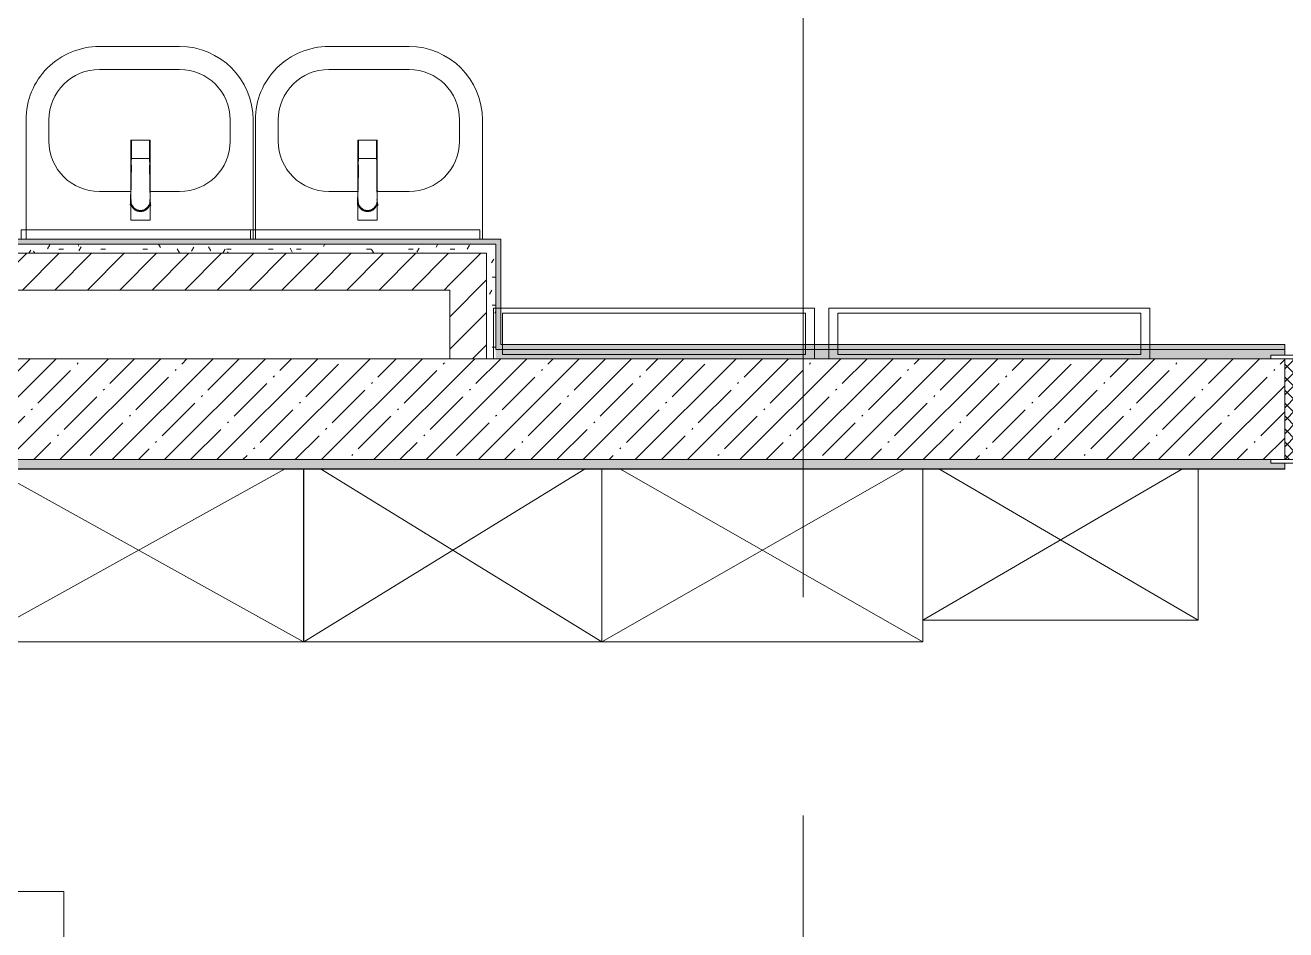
# Model space of a CAD drawing. Header units: millimetres. Extents: x 81609 to 272668, y -8553 to 29000.
# Drawn here: x 96914 to 99662, y 4155 to 6128 of the extents above; entities that cross this region are included whole.
import ezdxf

# ---------------------------------------------------------------- set-up
doc = ezdxf.new("R2010")
doc.units = ezdxf.units.MM
doc.linetypes.add('Осевая', pattern=[3175, 635, -476.25, 1587.5, -476.25])
for name, color, linetype, lineweight in [('0-1', 7, 'Continuous', 9), ('A-DOOR', 7, 'Continuous', 9), ('A-DOOR-1', 7, 'Continuous', 13), ('A-DOOR-FRAM', 7, 'Continuous', 13), ('A-DOOR-FRAM-1', 7, 'Continuous', 9), ('A-WALL', 7, 'Continuous', 9), ('E-ELEC-FIXT-IDEN', 7, 'Continuous', 9), ('I-WALL', 7, 'Continuous', 9), ('P-SANR-FIXT', 7, 'Continuous', 9), ('Оси-2', 7, 'Осевая', 9)]:
    doc.layers.add(name, color=color, linetype=linetype, lineweight=lineweight)
for name, color, linetype, lineweight, true_color in [('A-WALL-1', 7, 'Continuous', 9, 0x3c3c3c), ('A-WALL-FNSH-1', 7, 'Continuous', 9, 0x3c3c3c), ('I-FURN-1', 7, 'Continuous', 9, 0xf0f0f0)]:
    doc.layers.add(name, color=color, linetype=linetype, lineweight=lineweight, true_color=true_color)
pattern_1 = [(45, (0, 0), (-35.35534, 35.35534), [])]
pattern_2 = [(0, (0, 0), (121.92, 30.48), [10.058, -81.382, 10.058, -81.382, -487.68]), (0, (0, 0), (121.92, 30.48), [-182.88, 10.058, -172.822, 10.058, -81.382, -213.36]), (0, (0, 0), (121.92, 30.48), [-457.2, 10.058, -50.902, 10.058, -142.342]), (120, (45.72, 15.24), (-87.356454, 90.345817), [10.058, -81.382, 10.058, -81.382, -487.68]), (120, (45.72, 15.24), (-87.356454, 90.345817), [-182.88, 10.058, -172.822, 10.058, -81.382, -213.36]), (120, (45.72, 15.24), (-87.356454, 90.345817), [-457.2, 10.058, -50.902, 10.058, -142.342]), (240, (60.96, 76.2), (-34.563546, -120.825817), [10.058, -81.382, 10.058, -81.382, -487.68]), (240, (60.96, 76.2), (-34.563546, -120.825817), [-182.88, 10.058, -172.822, 10.058, -81.382, -213.36]), (240, (60.96, 76.2), (-34.563546, -120.825817), [-457.2, 10.058, -50.902, 10.058, -142.342])]

# ---------------------------------------------------------------- blocks, each defined once
blk = doc.blocks.new('110_Дверь_СКБ_1Ст_Внутренняя1 - Д-7а_л__950x2100h_Туалет-32220591-План размещения напольных электротехнических лючков и розеток 2 этажа в осях 23-33')
at = {"layer": 'A-DOOR'}
h = blk.add_hatch(dxfattribs=at)
h.set_pattern_fill('FP_11', color=256, style=0, pattern_type=2)
h.set_pattern_definition([(135, (1776.41, 174.685), (-14.14214, -14.14214), []), (225, (1776.41, 174.685), (14.14214, -14.14214), [])])
h.paths.add_polyline_path([(537.5, 110), (512.5, 110), (512.5, -110), (537.5, -110)])
at = {"layer": 'A-DOOR-FRAM-1'}
h = blk.add_hatch(dxfattribs=at)
h.set_pattern_fill('FP_12', color=256, style=0, pattern_type=2)
h.set_pattern_definition([(45, (-346.384, 174.685), (-14.1421, 14.1421), []), (135, (-346.384, 174.685), (-14.1421, -14.1421), [])])
h.paths.add_polyline_path([(-487.5, 110), (-512.5, 110), (-512.5, -110), (-487.5, -110)])
at = {"layer": 'A-DOOR'}
blk.add_arc((487.5, 110), 950, 90, 180, dxfattribs=at)
at = {"layer": 'A-DOOR-1'}
for p, q in [((487.5, 1060), (447.5, 1060)), ((447.5, 1060), (447.5, 110)), ((487.5, 110), (487.5, 1060)), ((447.5, 110), (487.5, 110))]:
    blk.add_line(p, q, dxfattribs=at)
at = {"layer": 'A-DOOR-FRAM'}
for p, q in [((-472.5, 118), (-542.5, 118)), ((-542.5, 118), (-542.5, 110)), ((-542.5, 110), (-472.5, 110)), ((-487.5, 110), (-512.5, 110)), ((-512.5, 110), (-512.5, -110)), ((-462.5, 110), (-487.5, 110)), ((-487.5, 110), (-487.5, 30)), ((-487.5, -110), (-487.5, 110)), ((-472.5, 110), (-487.5, 110)), ((-487.5, 110), (-487.5, 109)), ((-472.5, 110), (-472.5, 118)), ((-472.5, 109), (-472.5, 110)), ((-462.5, 70), (-462.5, 110)), ((487.5, 110), (487.5, 70)), ((512.5, 110), (487.5, 110)), ((567.5, 118), (497.5, 118)), ((497.5, 118), (497.5, 110)), ((512.5, 110), (497.5, 110)), ((497.5, 110), (497.5, 109)), ((497.5, 110), (567.5, 110)), ((512.5, 30), (512.5, 110)), ((537.5, 110), (512.5, 110)), ((512.5, 110), (512.5, -110)), ((512.5, 109), (512.5, 110)), ((537.5, -110), (537.5, 110)), ((567.5, 110), (567.5, 118)), ((-487.5, 109), (-472.5, 109)), ((497.5, 109), (512.5, 109)), ((-452.5, 70), (-462.5, 70)), ((-452.5, 30), (-452.5, 70)), ((487.5, 70), (477.5, 70)), ((477.5, 70), (477.5, 30)), ((-487.5, 30), (-452.5, 30)), ((-472.5, 30), (-487.5, 30)), ((-487.5, 30), (-487.5, -110)), ((-472.5, -110), (-472.5, 30)), ((477.5, 30), (512.5, 30)), ((512.5, 30), (497.5, 30)), ((497.5, 30), (497.5, -110)), ((512.5, -110), (512.5, 30)), ((-472.5, -110), (-542.5, -110)), ((-542.5, -110), (-542.5, -118)), ((-542.5, -118), (-472.5, -118)), ((-512.5, -110), (-487.5, -110)), ((-487.5, -110), (-472.5, -110)), ((-472.5, -118), (-472.5, -110)), ((497.5, -110), (512.5, -110)), ((567.5, -110), (497.5, -110)), ((497.5, -110), (497.5, -118)), ((497.5, -118), (567.5, -118)), ((512.5, -110), (537.5, -110)), ((567.5, -118), (567.5, -110))]:
    blk.add_line(p, q, dxfattribs=at)
blk = doc.blocks.new('Вешалка - 1_25-26107852-План размещения напольных электротехнических лючков и розеток 2 этажа в осях 23-33')
at = {"layer": 'I-FURN-1'}
for p, q in [((350, 55), (-350, 55)), ((-350, 55), (-350, -55)), ((-334.1, 55), (350, 55)), ((350, -55), (350, 55)), ((350, 55), (350, -24.2)), ((-330.4, -46), (-330.4, 44.4)), ((-330.4, -24.2), (-330.4, 44.4)), ((-330.4, 44.4), (330.2, 44.4)), ((330.2, 44.4), (-330.4, 44.4)), ((330.2, 44.4), (330.2, -46)), ((330.2, -24.2), (330.2, 44.4)), ((330.2, -46), (-330.4, -46)), ((-350, -55), (350, -55))]:
    blk.add_line(p, q, dxfattribs=at)
blk = doc.blocks.new('Вешалка - 1_25-V70-План размещения напольных электротехнических лючков и розеток 2 этажа в осях 23-33')
at = {"layer": 'I-FURN-1'}
for p, q in [((350, 55), (-350, 55)), ((-350, 55), (-350, -55)), ((-350, -24.2), (-350, 55)), ((-350, 55), (350, 55)), ((350, -55), (350, 55)), ((350, 55), (350, -24.2)), ((-330.4, -46), (-330.4, 44.4)), ((-330.4, -24.2), (-330.4, 44.4)), ((-330.4, 44.4), (330.2, 44.4)), ((330.2, 44.4), (-330.4, 44.4)), ((330.2, 44.4), (330.2, -46)), ((330.2, -24.2), (330.2, 44.4)), ((330.2, -46), (-330.4, -46)), ((-350, -55), (350, -55))]:
    blk.add_line(p, q, dxfattribs=at)
blk = doc.blocks.new('Шкаф параметрический - 13_3-25587571-План размещения напольных электротехнических лючков и розеток 2 этажа в осях 23-33')
at = {"layer": 'I-FURN-1'}
for p, q in [((0, 0), (565.7, 330)), ((0, 330), (0, 0)), ((0, 0), (0, 330)), ((34.3, 330), (600, 0)), ((600, 0), (600, 330)), ((600, 330), (600, 0)), ((0, 0), (600, 0)), ((600, 0), (0, 0))]:
    blk.add_line(p, q, dxfattribs=at)
blk = doc.blocks.new('Шкаф параметрический - 13_1-25587687-План размещения напольных электротехнических лючков и розеток 2 этажа в осях 23-33')
at = {"layer": 'I-FURN-1'}
for p, q in [((0, 0), (660.8, 377.6)), ((0, 377.6), (0, 0)), ((0, 0), (0, 377.6)), ((39.2, 377.6), (700, 0)), ((700, 0), (700, 377.6)), ((700, 377.6), (700, 47.6)), ((700, 47.6), (700, 0)), ((0, 0), (700, 0)), ((700, 0), (0, 0))]:
    blk.add_line(p, q, dxfattribs=at)
blk = doc.blocks.new('Шкаф параметрический - 13_2-25587811-План размещения напольных электротехнических лючков и розеток 2 этажа в осях 23-33')
at = {"layer": 'I-FURN-1'}
for p, q in [((0, 0), (613.6, 377.6)), ((0, 377.6), (0, 0)), ((0, 0), (0, 377.6)), ((36.4, 377.6), (650, 0)), ((650, 0), (650, 377.6)), ((650, 377.6), (650, 0)), ((0, 0), (650, 0)), ((650, 0), (0, 0))]:
    blk.add_line(p, q, dxfattribs=at)
blk = doc.blocks.new('Шкаф параметрический - 13_4-25587915-План размещения напольных электротехнических лючков и розеток 2 этажа в осях 23-33')
at = {"layer": 'I-FURN-1'}
for p, q in [((0, 0), (679.7, 377.6)), ((0, 377.6), (0, 0)), ((0, 0), (0, 377.6)), ((40.3, 377.6), (720, 0)), ((720, 0), (720, 377.6)), ((720, 377.6), (720, 0)), ((0, 0), (720, 0)), ((720, 0), (0, 0))]:
    blk.add_line(p, q, dxfattribs=at)
blk = doc.blocks.new('зеркало круглое500д - 1_22а зеркало круглое d500-30453653-План размещения напольных электротехнических лючков и розеток 2 этажа в осях 23-33')
at = {"layer": 'I-FURN-1'}
for p, q in [((-250, 0), (-250, -20)), ((-250, 0), (250, 0)), ((250, 0), (-250, 0)), ((250, -20), (250, 0)), ((-250, -20), (-243.7, -20)), ((250, -20), (-250, -20)), ((243.7, -20), (250, -20))]:
    blk.add_line(p, q, dxfattribs=at)
blk = doc.blocks.new('Раковина Roca Debba 50x42 - гибкая подводка_ 640х550х165 PN6_3_ ХВ_ГВ накидная гайка BP DN15_ К-гл_кон_ П DN 50-V173-План размещения напольных электротехнических лючков и розеток 2 этажа в осях 23-33')
at = {"layer": 'P-SANR-FIXT'}
for p, q in [((-249.2, 0), (-255, 0)), ((-255, 0), (-255, -260)), ((-243, 0), (-249.2, 0)), ((-224.5, 0), (-243, 0)), ((-194.8, 0), (-224.5, 0)), ((-155.2, 0), (-194.7, 0)), ((-107.8, 0), (-155.1, 0)), ((-55, 0), (-107.7, 0)), ((0.6, 0), (-54.9, 0)), ((56.4, 0), (0.9, 0)), ((109.2, 0), (56.6, 0)), ((156.6, 0), (109.4, 0)), ((196.2, 0), (156.8, 0)), ((226, 0), (196.3, 0)), ((240, 0), (226.1, 0)), ((240, -19.9), (240, 0)), ((240, -260), (240, -19.9)), ((-95, -103.6), (-24.7, -103.6)), ((15.5, -103.6), (80, -103.6)), ((-205, -260), (-205, -213.6)), ((190, -213.6), (190, -260)), ((80, -370), (-95, -370)), ((-95, -420), (80, -420))]:
    blk.add_line(p, q, dxfattribs=at)
for centre, radius, start, end in [((-95, -213.6), 110, 90, 180), ((80, -213.6), 110, 0, 90), ((-95, -260), 160, 180, 270), ((-95, -260), 110, 180, 270), ((80, -260), 160, 270, 0), ((80, -260), 110, 270, 0)]:
    blk.add_arc(centre, radius, start, end, dxfattribs=at)
blk = doc.blocks.new('Раковина Roca Debba 50x42 - гибкая подводка_ 640х550х165 PN6_3_ ХВ_ГВ накидная гайка BP DN15_ К-гл_кон_ П DN 50-V174-План размещения напольных электротехнических лючков и розеток 2 этажа в осях 23-33')
at = {"layer": 'P-SANR-FIXT'}
for p, q in [((-242.9, 0), (-255, 0)), ((-255, 0), (-255, -19.9)), ((-224.5, 0), (-242.9, 0)), ((-194.7, 0), (-224.4, 0)), ((-156.2, 0), (-194.6, 0)), ((-107.8, 0), (-155, 0)), ((-55, 0), (-107.6, 0)), ((0.7, 0), (-54.8, 0)), ((56.5, 0), (1, 0)), ((109.3, 0), (56.6, 0)), ((156.7, 0), (109.4, 0)), ((196.3, 0), (156.8, 0)), ((226.1, 0), (196.4, 0)), ((240, 0), (226.1, 0)), ((240, -19.9), (240, 0)), ((-255, -19.9), (-255, -260)), ((240, -260), (240, -19.9)), ((-95, -103.6), (-29.7, -103.6)), ((10.5, -103.6), (80, -103.6)), ((-205, -260), (-205, -213.6)), ((190, -213.6), (190, -260)), ((80, -370), (-95, -370)), ((-95, -420), (80, -420))]:
    blk.add_line(p, q, dxfattribs=at)
for centre, radius, start, end in [((-95, -213.6), 110, 90, 180), ((80, -213.6), 110, 0, 90), ((-95, -260), 160, 180, 270), ((-95, -260), 110, 180, 270), ((80, -260), 160, 270, 0), ((80, -260), 110, 270, 0)]:
    blk.add_arc(centre, radius, start, end, dxfattribs=at)
blk = doc.blocks.new('смеситель для раковины - Default-V162-План размещения напольных электротехнических лючков и розеток 2 этажа в осях 23-33')
at = {"layer": '0-1'}
for p, q in [((19.7, 151.6), (-19.8, 151.6)), ((-20.3, 110), (-20.4, 97.4)), ((19.8, 111.8), (-19.8, 111.8)), ((20.4, 97.4), (20.3, 110)), ((-22.2, 10.4), (-21.8, 15.6)), ((-20.7, 17.2), (-20.7, 16.7)), ((20.8, 16.7), (20.8, 17.2))]:
    blk.add_line(p, q, dxfattribs=at)
at = {"layer": '0-1', "flags": 128}
for points in [[(-19.8, 151.6), (-20, 151.6), (-20.2, 151.6), (-20.3, 151.5), (-20.4, 151.5), (-20.5, 151.4), (-20.6, 151.3), (-20.6, 151.2), (-20.7, 151.1), (-20.7, 151.1), (-20.7, 151), (-20.7, 151), (-20.8, 150.9), (-20.8, 150.6), (-20.8, 149.7), (-20.8, 148.7), (-20.8, 147.7), (-20.9, 146.7), (-20.9, 145.3), (-21.1, 93.2)], [(19.7, 151.6), (20, 151.6), (20.2, 151.6), (20.4, 151.5), (20.5, 151.4), (20.6, 151.3), (20.6, 151.3), (20.7, 151.2), (20.7, 151.1), (20.7, 151.1), (20.7, 151), (20.8, 151), (20.8, 150.9), (20.8, 150.6)], [(-19.8, 111.8), (-19.9, 111.8), (-20, 111.8), (-20.1, 111.8), (-20.1, 111.7), (-20.2, 111.7), (-20.3, 111.6), (-20.3, 111.5), (-20.3, 111.5), (-20.3, 111.4), (-20.3, 111.4), (-20.3, 111.4), (-20.3, 111.3), (-20.3, 111.2), (-20.3, 111), (-20.3, 110.8), (-20.3, 110.6), (-20.3, 110.3), (-20.3, 110)], [(12.1, -0.1), (14.4, 1.7), (18.1, 6.1), (20.4, 11.5), (21.2, 17.2), (21.2, 36.2), (21.1, 56), (21, 111.4)], [(19.8, 111.8), (19.9, 111.8), (20, 111.8), (20.1, 111.8), (20.2, 111.7), (20.2, 111.6), (20.3, 111.6), (20.3, 111.5), (20.3, 111.5), (20.3, 111.4), (20.3, 111.4), (20.3, 111.3), (20.3, 111.1), (20.3, 110.9), (20.3, 110.7), (20.3, 110.4), (20.3, 110)], [(-21.8, 15.6), (-21.7, 19.7), (-21.6, 24.4), (-21.5, 30.8), (-21.4, 37.1), (-21.3, 49.4), (-21.2, 68.8), (-21.1, 88)], [(-18.9, 7.6), (-20, 10.3), (-20.8, 13.1), (-21.1, 18.6), (-21.1, 48.6), (-21.1, 93.2)], [(21.8, 15.6), (22.1, 11.2), (22.3, 8.7)]]:
    blk.add_lwpolyline(points, dxfattribs=at)
at = {"layer": 'P-SANR-FIXT'}
for p, q in [((21, 151.6), (-21, 151.6)), ((-21, 151.6), (-21, -23)), ((-19.7, 144), (-19.8, 111.7)), ((19.8, 111.7), (19.7, 144)), ((21, -23), (21, 151.6)), ((-21, 19.9), (-20.8, 19.8)), ((-20.4, 22), (-20.8, 19.8)), ((20.8, 19.8), (20.4, 22)), ((21, 19.9), (20.8, 19.8)), ((20.9, 18.5), (20.8, 19.8)), ((20.9, 18.4), (21.1, 18.4)), ((-21, -23), (21, -23)), ((-0.6, -2.8), (0.6, -2.8))]:
    blk.add_line(p, q, dxfattribs=at)
at = {"layer": 'P-SANR-FIXT', "flags": 128}
for points in [[(-21.1, 16.9), (-21.1, 42.2), (-21, 67.6), (-20.8, 118.3), (-20.7, 143.7), (-20.7, 149.4), (-20.8, 150.2), (-20.9, 145.3), (-20.9, 138.9), (-21.1, 88.1)], [(-20.1, 88.1), (-20.1, 99.6), (-20, 111), (-20, 122.4), (-19.9, 133.8), (-19.9, 145.2)], [(19.9, 145.2), (19.9, 138.9), (19.9, 132.6), (20, 126.2), (20, 119.9), (20, 113.5), (20, 107.2), (20.1, 100.8), (20.1, 94.5), (20.1, 88.1)], [(21.1, 88.1), (20.9, 138.9), (20.9, 145.3), (20.8, 150.2), (20.7, 149.4), (20.7, 143.7), (20.8, 118.3), (21, 67.6), (21.1, 42.2), (21.1, 16.9)], [(-21.1, 18.6), (-21.1, 18.6), (-21.1, 18.6), (-21, 18.6), (-21, 18.6), (-21, 18.5), (-20.9, 18.5), (-20.9, 18.5)], [(-21.1, 18.4), (-21.1, 18), (-21.1, 17.6), (-21.1, 17.2), (-21.1, 16.8), (-21.1, 16.4)], [(-20.8, 19.8), (-20.9, 19.2), (-20.9, 18.5)], [(-15.9, 4.1), (-13.1, 1.6), (-9.8, -0.4), (-6.1, -1.8), (-2.1, -2.5), (2.1, -2.5), (6.1, -1.8), (9.8, -0.4), (11.1, 0.4)], [(11.5, 0.5), (13.1, 1.6), (15.9, 4.1)], [(21.1, 16.4), (21.1, 16.8), (21.1, 17.2), (21.1, 17.6), (21.1, 18), (21.1, 18.4)], [(0.6, -3.9), (0.3, -3.9), (0.1, -3.9), (-0.1, -3.9), (-0.3, -3.9), (-0.6, -3.9)]]:
    blk.add_lwpolyline(points, dxfattribs=at)
at = {"layer": 'P-SANR-FIXT'}
for centre, major_axis, ratio, start_param, end_param in [((-19.8, 109.7), (-0.5, 0.002), 0.095846, 0.017294, 1.571164), ((19.8, 109.7), (0.5, 0.002), 0.095848, 4.711795, 6.265892), ((0, 17.2), (20.8, 0), 0.98634, 3.038054, 3.141593), ((0, 17.2), (20.8, 0), 0.98634, 3.141593, 3.441377), ((0, 16.7), (20.8, 0), 0.98634, 3.141593, 3.372062), ((0, 16.7), (20.7, 0), 0.98634, 3.571127, 3.769911), ((0, 17.2), (20.8, 0), 0.98634, 3.613983, 5.358408), ((0, 16.7), (20.7, 0), 0.98634, 3.994763, 4.083653), ((0, 16.7), (20.8, 0), 0.98634, 5.376246, 5.846752), ((0, 17.2), (20.8, 0), 0.98634, 5.499139, 5.804813), ((0, 17.2), (-20.8, 0), 0.98634, 2.841808, 3.141593), ((0, 16.7), (20.8, 0), 0.98634, 6.052716, 6.283185), ((0, 17.2), (20.8, 0), 0.98634, 0, 0.103539), ((0, 16.7), (20.7, 0), 0.98634, 4.276566, 4.807479), ((0, 16.7), (20.8, 0), 0.98634, 4.9338, 5.10736)]:
    blk.add_ellipse(centre, major_axis=major_axis, ratio=ratio, start_param=start_param, end_param=end_param, dxfattribs=at)
for points, knots in [([(-19.9, 145.2), (-19.9, 146), (-19.9, 147.4), (-19.8, 149.3), (-19.8, 150.7), (-19.8, 151.5), (-19.8, 151.6), (-19.8, 151.6)], [0, 0, 0, 0, 0.1, 0.2, 0.3, 0.4, 0.4725859, 0.4725859, 0.4725859, 0.4725859]), ([(-19.8, 151.6), (-19.7, 151.6), (-19.7, 151.6), (-19.7, 151.2), (-19.7, 150), (-19.7, 148.3), (-19.7, 146.2), (-19.7, 144.8), (-19.7, 144)], [0.4728347, 0.4728347, 0.4728347, 0.4728347, 0.5, 0.6, 0.7, 0.8, 0.9, 1, 1, 1, 1]), ([(19.7, 144), (19.7, 144.8), (19.7, 146.2), (19.7, 148.3), (19.7, 150), (19.7, 151.2), (19.7, 151.6), (19.7, 151.6), (19.7, 151.6)], [0, 0, 0, 0, 0.1, 0.2, 0.3, 0.4, 0.5, 0.5274121, 0.5274121, 0.5274121, 0.5274121]), ([(19.7, 151.6), (19.8, 151.6), (19.8, 151.5), (19.8, 150.7), (19.8, 149.3), (19.9, 147.4), (19.9, 146), (19.9, 145.2)], [0.5275209, 0.5275209, 0.5275209, 0.5275209, 0.6, 0.7, 0.8, 0.9, 1, 1, 1, 1]), ([(-19.8, 111.8), (-19.8, 111.8), (-19.8, 111.7), (-19.8, 110.9), (-19.8, 110.1), (-19.8, 109.7)], [0.4695548, 0.4695548, 0.4695548, 0.4695548, 0.6, 0.8, 1, 1, 1, 1]), ([(19.8, 109.7), (19.8, 110.1), (19.8, 110.9), (19.8, 111.7), (19.8, 111.8), (19.8, 111.8)], [0, 0, 0, 0, 0.2, 0.4, 0.5304748, 0.5304748, 0.5304748, 0.5304748]), ([(-21.1, 88.1), (-21.1, 85.7), (-21.1, 82.2), (-21.1, 77.5), (-21.2, 73.9), (-21.2, 70.4), (-21.2, 66.8), (-21.2, 63.9), (-21.2, 61.5), (-21.2, 59.8), (-21.2, 58), (-21.2, 55.7), (-21.3, 52.8), (-21.3, 49.3), (-21.3, 46), (-21.3, 42.6), (-21.4, 40.5), (-21.4, 39.4)], [0, 0, 0, 0, 0.0833333, 0.125, 0.1666667, 0.2083333, 0.25, 0.2916667, 0.3125, 0.3333333, 0.3541667, 0.375, 0.4166667, 0.4583333, 0.5, 0.5416667, 0.5833333, 0.5833333, 0.5833333, 0.5833333]), ([(-20.4, 97.4), (-20.4, 91.1), (-20.5, 81.8), (-20.6, 69.7), (-20.6, 60), (-20.7, 52.6), (-20.8, 47.4), (-20.8, 45.2), (-20.8, 43.5), (-20.9, 41.8), (-20.9, 39.8), (-20.9, 37.7), (-20.9, 36.2), (-20.9, 35.4), (-21, 34.1), (-21, 32.6), (-21, 31), (-21, 29.7), (-21, 28.6), (-21, 27.7), (-21, 26.8), (-21.1, 25.6), (-21.1, 22.9), (-21.1, 20.4), (-21.1, 18.4)], [0, 0, 0, 0, 0.222222, 0.333333, 0.444444, 0.583333, 0.618056, 0.652778, 0.670139, 0.6875, 0.722222, 0.756944, 0.774306, 0.782986, 0.791667, 0.826389, 0.84375, 0.861111, 0.878472, 0.887153, 0.895833, 0.913194, 0.930556, 1, 1, 1, 1]), ([(-20.5, 43.6), (-20.5, 44.1), (-20.5, 44.9), (-20.5, 45.9), (-20.4, 46.5), (-20.4, 47), (-20.4, 47.6), (-20.3, 48.2), (-20.3, 49.3), (-20.3, 50.8), (-20.3, 52.7), (-20.3, 54.8), (-20.2, 57.1), (-20.2, 60.5), (-20.1, 67), (-20, 78.4), (-19.9, 90.5), (-19.9, 97.4)], [0.3665203, 0.3665203, 0.3665203, 0.3665203, 0.3928571, 0.4107143, 0.4196429, 0.4285714, 0.4375, 0.4464286, 0.4642857, 0.5, 0.5357143, 0.5714286, 0.6071429, 0.6428571, 0.7142857, 0.8571429, 1, 1, 1, 1]), ([(19.9, 97.4), (19.9, 90.5), (20, 78.4), (20.1, 66.9), (20.2, 60.3), (20.3, 57), (20.3, 54.6), (20.3, 52.6), (20.3, 50.7), (20.3, 49.2), (20.4, 48.1), (20.4, 47.4), (20.4, 46.9), (20.4, 46.4), (20.4, 45.8), (20.4, 44.6), (20.4, 43), (20.4, 41.3), (20.5, 40), (20.5, 39.2), (20.6, 38.5), (20.7, 37.9), (20.7, 37.5)], [0, 0, 0, 0, 0.1428571, 0.2857143, 0.3571429, 0.3928571, 0.4285714, 0.4642857, 0.5, 0.5357143, 0.5535714, 0.5625, 0.5714286, 0.5803571, 0.5892857, 0.6071429, 0.6428571, 0.6785714, 0.6964286, 0.7053571, 0.7142857, 0.7301718, 0.7301718, 0.7301718, 0.7301718]), ([(20.1, 88.1), (20.1, 88.2), (20.2, 88.3), (20.4, 88.2), (20.5, 88), (20.6, 87.8), (20.7, 87.5), (20.7, 87.3), (20.8, 87.1), (20.9, 87), (20.9, 86.8), (20.9, 86.7)], [0, 0, 0, 0, 0.1, 0.19375, 0.25, 0.3, 0.35, 0.4, 0.45, 0.525, 0.575, 0.575, 0.575, 0.575]), ([(21.1, 18.4), (21.1, 19.2), (21.1, 20.8), (21.1, 23.1), (21.1, 25), (21.1, 26.5), (21, 27.6), (21, 28.6), (21, 30), (21, 31.7), (21, 33.4), (21, 34.6), (20.9, 35.2), (20.9, 35.7), (20.9, 36.3), (20.9, 36.9), (20.9, 38.1), (20.9, 39.8), (20.9, 41.4), (20.8, 42.8), (20.8, 44.1), (20.8, 45.8), (20.8, 48.6), (20.7, 53.5), (20.6, 60.7), (20.6, 68.9), (20.5, 76.5), (20.5, 85.7), (20.4, 92.7), (20.4, 97.4)], [0, 0, 0, 0, 0.027778, 0.055556, 0.083333, 0.097222, 0.111111, 0.125, 0.138889, 0.166667, 0.194444, 0.208333, 0.215278, 0.222222, 0.229167, 0.236111, 0.25, 0.277778, 0.305556, 0.319444, 0.333333, 0.361111, 0.388889, 0.444444, 0.555556, 0.666667, 0.75, 0.833333, 1, 1, 1, 1]), ([(21.4, 39.8), (21.4, 40.2), (21.4, 41), (21.3, 42.6), (21.3, 44.7), (21.3, 47.5), (21.3, 50.9), (21.2, 55.1), (21.2, 60), (21.2, 65.1), (21.2, 69.9), (21.2, 74.5), (21.1, 80.6), (21.1, 85.1), (21.1, 88.1)], [0.5714286, 0.5714286, 0.5714286, 0.5714286, 0.5892857, 0.6071429, 0.6428571, 0.6785714, 0.7142857, 0.75, 0.7857143, 0.8214286, 0.8571429, 0.8928571, 0.9285714, 1, 1, 1, 1]), ([(-21, 19.9), (-21, 20.5), (-20.9, 21.9), (-20.9, 23.9), (-20.9, 25.6), (-20.9, 26.9), (-20.9, 27.6), (-20.9, 28.1), (-20.9, 28.7), (-20.9, 29.4), (-21, 30.9), (-21, 33.1), (-21, 35.5), (-20.9, 37.4), (-20.9, 38.5), (-20.8, 39.3), (-20.7, 40.1), (-20.7, 40.7), (-20.6, 41.2), (-20.6, 41.3)], [0, 0, 0, 0, 0.0357143, 0.0714286, 0.1071429, 0.125, 0.1339286, 0.1428571, 0.1517857, 0.1607143, 0.1785714, 0.2142857, 0.25, 0.2678571, 0.2857143, 0.2946429, 0.3035714, 0.3214286, 0.3257253, 0.3257253, 0.3257253, 0.3257253]), ([(20.9, 33.9), (20.9, 33.6), (20.9, 32.5), (20.9, 30.9), (20.9, 29.2), (20.9, 28.3), (20.9, 27.5), (20.9, 26.8), (20.9, 25.6), (20.9, 23.9), (21, 21.9), (21, 20.5), (21, 19.9)], [0.7766981, 0.7766981, 0.7766981, 0.7766981, 0.7857143, 0.8214286, 0.8392857, 0.8571429, 0.8660714, 0.875, 0.8928571, 0.9285714, 0.9642857, 1, 1, 1, 1]), ([(-21, 19.9), (-21, 19.7), (-21, 19.5), (-21.1, 19.2), (-21.1, 18.9), (-21.1, 18.7), (-21.1, 18.6)], [0, 0, 0, 0, 0.333333, 0.5, 0.666667, 1, 1, 1, 1]), ([(-0.6, -3.9), (-1.6, -3.9), (-3.8, -3.7), (-7, -2.8), (-10, -1.5), (-12.8, 0.2), (-15.2, 2.3), (-17.3, 4.8), (-18.7, 7.1), (-19.6, 9), (-20.1, 10.6), (-20.6, 12.1), (-21, 14.3), (-21.1, 15.9), (-21.1, 16.9)], [0, 0, 0, 0, 0.1, 0.2, 0.3, 0.4, 0.5, 0.6, 0.7, 0.75, 0.8, 0.85, 0.9, 1, 1, 1, 1]), ([(-21.1, 16.4), (-21.1, 14.3), (-20.4, 11.1), (-18.7, 7.6), (-17.5, 5.8), (-16.4, 4.5), (-15.2, 3.2), (-13.9, 2.1), (-12.5, 1), (-10.9, 0.1), (-9.2, -0.7), (-6.9, -1.7), (-3.8, -2.5), (0, -2.8), (3.8, -2.5), (6.9, -1.7), (9, -0.9), (10.1, -0.3), (10.9, 0.1), (11.7, 0.5), (12.7, 1.2), (13.9, 2), (15, 3), (15.8, 3.8), (16.4, 4.5), (17, 5.2), (17.7, 6.2), (18.6, 7.6), (19.3, 9), (19.7, 9.9), (19.9, 10.5), (20, 10.9), (20.2, 11.2), (20.3, 11.7), (20.6, 12.6), (20.8, 13.8), (21, 15.1), (21.1, 16), (21.1, 16.4)], [0, 0, 0, 0, 0.111111, 0.166667, 0.194444, 0.222222, 0.25, 0.277778, 0.305556, 0.333333, 0.361111, 0.388889, 0.444444, 0.5, 0.555556, 0.611111, 0.638889, 0.652778, 0.666667, 0.680556, 0.694444, 0.722222, 0.75, 0.763889, 0.777778, 0.791667, 0.805556, 0.833333, 0.861111, 0.875, 0.881944, 0.888889, 0.895833, 0.902778, 0.916667, 0.944444, 0.972222, 1, 1, 1, 1]), ([(-20.8, 14.6), (-20.7, 14.1), (-20.6, 12.9), (-20.2, 11.6), (-20, 10.9)], [0, 0, 0, 0, 0.4, 1, 1, 1, 1]), ([(-20, 10.9), (-19.6, 9.8), (-18.5, 7.4), (-17, 5.2), (-15.9, 4.1)], [0, 0, 0, 0, 0.444444, 1, 1, 1, 1]), ([(21.1, 16.9), (21.1, 15.9), (21, 13.7), (20.2, 10.6), (19, 7.6), (16.7, 3.9), (12.9, 0), (7.1, -3.1), (2.7, -3.9), (0.6, -3.9)], [0, 0, 0, 0, 0.1, 0.2, 0.3, 0.4, 0.6, 0.8, 1, 1, 1, 1]), ([(15.9, 4.1), (16.7, 5), (18.4, 7.2), (19.5, 9.5), (20, 10.9)], [0, 0, 0, 0, 0.444444, 1, 1, 1, 1]), ([(20, 10.9), (20.2, 11.4), (20.5, 12.7), (20.7, 13.9), (20.8, 14.6)], [0, 0, 0, 0, 0.444444, 1, 1, 1, 1]), ([(-0.6, -3.9), (-0.6, -3.9), (-0.6, -3.7), (-0.6, -3.5), (-0.6, -3.1), (-0.6, -2.9), (-0.6, -2.8)], [0, 0, 0, 0, 0.363636, 0.545455, 0.727273, 1, 1, 1, 1]), ([(0.6, -3.9), (0.6, -3.9), (0.6, -3.7), (0.6, -3.5), (0.6, -3.1), (0.6, -2.9), (0.6, -2.8)], [0, 0, 0, 0, 0.363636, 0.545455, 0.727273, 1, 1, 1, 1])]:
    blk.add_open_spline(points, degree=3, knots=knots, dxfattribs=at)
for points in [[(-19.8, 111.8), (-19.8, 111.8), (-19.8, 111.8), (-19.8, 111.8)], [(19.8, 111.8), (19.8, 111.8), (19.8, 111.8), (19.8, 111.8)], [(-20.1, 88.1), (-20.4, 88.2), (-20.6, 88.2), (-20.8, 88.2)], [(-20, 85.7), (-20.1, 86.5), (-20.1, 87.3), (-20.1, 88.1)], [(20.1, 88.1), (20.1, 87.3), (20.1, 86.5), (20, 85.7)], [(-20.9, 18.4), (-21, 18.4), (-21.1, 18.4), (-21.1, 18.5)], [(-20.4, 22.5), (-20.7, 21.7), (-20.9, 20.8), (-21, 19.9)], [(-20.9, 18.3), (-20.9, 17.7), (-20.9, 16.5), (-20.8, 15.2), (-20.8, 14.6)], [(20.7, 19.9), (20.7, 17.5), (19.9, 12.6), (16.3, 6), (10.7, 1.1), (3.8, -1.6), (-3.7, -1.6), (-10.7, 1.1), (-16.3, 6), (-19.9, 12.6), (-20.7, 17.5), (-20.7, 19.9)], [(21, 19.9), (20.9, 20.8), (20.7, 21.7), (20.4, 22.5)], [(20.8, 14.6), (20.8, 15.2), (20.9, 16.5), (20.9, 17.8), (20.9, 18.4)], [(21.1, 18.5), (21.1, 18.5), (21, 18.5), (20.9, 18.5)], [(21.1, 18.5), (21.1, 18.6), (21.1, 18.7), (21.1, 18.9), (21.1, 19.2), (21.1, 19.4), (21, 19.6), (21, 19.8), (21, 19.9)], [(-3, -2.5), (-2.2, -2.7), (-1.4, -2.7), (-0.6, -2.8)]]:
    blk.add_open_spline(points, degree=3, dxfattribs=at)

msp = doc.modelspace()

# ---------------------------------------------------------------- hatches: boundary and pattern name
at = {"layer": 'I-WALL'}
h = msp.add_hatch(dxfattribs=at)
h.set_pattern_fill('FP_41', color=256, style=0, pattern_type=2)
h.set_pattern_definition(pattern_2)
h.paths.add_polyline_path([(97940, 5630), (97940, 5650), (95340, 5650), (95340, 5630), (97920, 5630)])
for points in [[(97951, 5650), (97951, 5661), (95360, 5661), (95360, 5650), (97940, 5650)], [(97951, 5420), (97951, 5650), (97940, 5650), (97940, 5420)]]:
    msp.add_hatch(color=256, dxfattribs=at).paths.add_polyline_path(points)
h = msp.add_hatch(dxfattribs=at)
h.set_pattern_fill('FP_5', color=256, style=0, pattern_type=2)
h.set_pattern_definition(pattern_1)
h.paths.add_polyline_path([(97840, 5550), (97840, 5630), (95340, 5630), (95340, 5550), (97473.9, 5550)])
h = msp.add_hatch(dxfattribs=at)
h.set_pattern_fill('FP_5', color=256, style=0, pattern_type=2)
h.set_pattern_definition(pattern_1)
h.paths.add_polyline_path([(97920, 5400), (97920, 5630), (97840, 5630), (97840, 5400)])
h = msp.add_hatch(dxfattribs=at)
h.set_pattern_fill('FP_41', color=256, style=0, pattern_type=2)
h.set_pattern_definition(pattern_2)
h.paths.add_polyline_path([(97920, 5400), (97940, 5400.2), (97940, 5630), (97920, 5630), (97920, 5612.2)])
h = msp.add_hatch(dxfattribs=at)
h.set_pattern_fill('FP_41', color=256, style=0, pattern_type=2)
h.set_pattern_definition(pattern_2)
h.paths.add_polyline_path([(100740, 5400), (101060, 5400), (101060, 5420), (100710, 5420), (100710, 5408), (100740, 5408), (100740, 5401.7)])
h.paths.add_polyline_path([(99630, 5400), (99630, 5408), (99660, 5408), (99660, 5420), (97940, 5420), (97940, 5400), (99365.8, 5400)])
h = msp.add_hatch(color=256, dxfattribs=at)
h.paths.add_polyline_path([(99660, 5420), (99660, 5431), (97951, 5431), (97951, 5420), (99365.8, 5420)])
h.paths.add_polyline_path([(100970.1, 5420), (101060, 5420), (101060, 5431), (100710, 5431), (100710, 5420)])
h = msp.add_hatch(dxfattribs=at)
h.set_pattern_fill('FP_2', color=256, style=0, pattern_type=2)
h.set_pattern_definition([(45, (0, 0), (-57.024626, 57.024626), []), (45, (57.025, 0), (-57.024626, 57.024626), [100.806, -20.161, 3.353, -16.808])])
h.paths.add_polyline_path([(101570, 5180), (101610, 5180), (101610, 5400), (100710, 5400), (100710, 5180), (101357.1, 5180)])
h.paths.add_polyline_path([(99660, 5180), (99660, 5400), (94210, 5400), (94210, 5180), (99630, 5180)])
h = msp.add_hatch(dxfattribs=at)
h.set_pattern_fill('FP_41', color=256, style=0, pattern_type=2)
h.set_pattern_definition(pattern_2)
h.paths.add_polyline_path([(100710, 5160), (101570, 5160), (101570, 5180), (100740, 5180), (100740, 5172), (100710, 5172)])
h.paths.add_polyline_path([(99660, 5160), (99660, 5172), (99630, 5172), (99630, 5180), (94190, 5180), (94190, 5160), (98768.3, 5160)])

# ---------------------------------------------------------------- linework, layer by layer
at = {"layer": 'A-WALL'}
for p, q in [((97940, 5630), (97940, 5420)), ((97940, 5420), (99660, 5420)), ((97940, 5400), (99630, 5400)), ((94210, 5180), (99630, 5180))]:
    msp.add_line(p, q, dxfattribs=at)
at = {"layer": 'A-WALL-1'}
for p, q in [((97920, 5630), (95340, 5630)), ((97920, 5400), (97920, 5630)), ((95340, 5550), (97840, 5550)), ((97840, 5550), (97840, 5400)), ((99660, 5408), (99660, 5420)), ((97940, 5400), (94210, 5400)), ((99660, 5160), (99660, 5172)), ((94190, 5160), (99660, 5160))]:
    msp.add_line(p, q, dxfattribs=at)
at = {"layer": 'A-WALL-FNSH-1'}
for p, q in [((97951, 5661), (95360, 5661)), ((95360, 5650), (97940, 5650)), ((97940, 5650), (97940, 5630)), ((97951, 5431), (97951, 5661)), ((99660, 5431), (97951, 5431)), ((99660, 5420), (99660, 5431)), ((94189, 5159), (99660, 5159)), ((99660, 5159), (99660, 5160))]:
    msp.add_line(p, q, dxfattribs=at)
at = {"layer": 'E-ELEC-FIXT-IDEN', "flags": 128}
msp.add_lwpolyline([(95619.6, 4238.2), (96998.6, 4238.2), (96998.6, 3310.2), (95619.6, 3310.2)], close=True, dxfattribs=at)
at = {"layer": 'Оси-2'}
msp.add_line((98610, 593.7), (98610, 19415.1), dxfattribs=at)

# ---------------------------------------------------------------- block references
at = {"layer": 'A-DOOR', "rotation": 180}
msp.add_blockref('110_Дверь_СКБ_1Ст_Внутренняя1 - Д-7а_л__950x2100h_Туалет-32220591-План размещения напольных электротехнических лючков и розеток 2 этажа в осях 23-33', (100197.5, 5290), dxfattribs=at)
at = {"layer": 'I-FURN-1'}
for name, p in [('зеркало круглое500д - 1_22а зеркало круглое d500-30453653-План размещения напольных электротехнических лючков и розеток 2 этажа в осях 23-33', (97155, 5681)), ('зеркало круглое500д - 1_22а зеркало круглое d500-30453653-План размещения напольных электротехнических лючков и розеток 2 этажа в осях 23-33', (97655, 5681)), ('Вешалка - 1_25-26107852-План размещения напольных электротехнических лючков и розеток 2 этажа в осях 23-33', (98285.1, 5455.2)), ('Вешалка - 1_25-V70-План размещения напольных электротехнических лючков и розеток 2 этажа в осях 23-33', (99015.8, 5455.2)), ('Шкаф параметрический - 13_4-25587915-План размещения напольных электротехнических лючков и розеток 2 этажа в осях 23-33', (96801.1, 4782.4)), ('Шкаф параметрический - 13_2-25587811-План размещения напольных электротехнических лючков и розеток 2 этажа в осях 23-33', (97521.2, 4782.4)), ('Шкаф параметрический - 13_1-25587687-План размещения напольных электротехнических лючков и розеток 2 этажа в осях 23-33', (98171.2, 4782.4)), ('Шкаф параметрический - 13_3-25587571-План размещения напольных электротехнических лючков и розеток 2 этажа в осях 23-33', (98871.2, 4830))]:
    msp.add_blockref(name, p, dxfattribs=at)
at = {"layer": 'P-SANR-FIXT', "rotation": 180}
for name, p in [('Раковина Roca Debba 50x42 - гибкая подводка_ 640х550х165 PN6_3_ ХВ_ГВ накидная гайка BP DN15_ К-гл_кон_ П DN 50-V174-План размещения напольных электротехнических лючков и розеток 2 этажа в осях 23-33', (97155.8, 5661.1)), ('Раковина Roca Debba 50x42 - гибкая подводка_ 640х550х165 PN6_3_ ХВ_ГВ накидная гайка BP DN15_ К-гл_кон_ П DN 50-V173-План размещения напольных электротехнических лючков и розеток 2 этажа в осях 23-33', (97655.8, 5661.1))]:
    msp.add_blockref(name, p, dxfattribs=at)
at = {"layer": 'P-SANR-FIXT'}
for p in [(97165.4, 5725), (97660.4, 5725)]:
    msp.add_blockref('смеситель для раковины - Default-V162-План размещения напольных электротехнических лючков и розеток 2 этажа в осях 23-33', p, dxfattribs=at)

doc.saveas('drawing.dxf')
